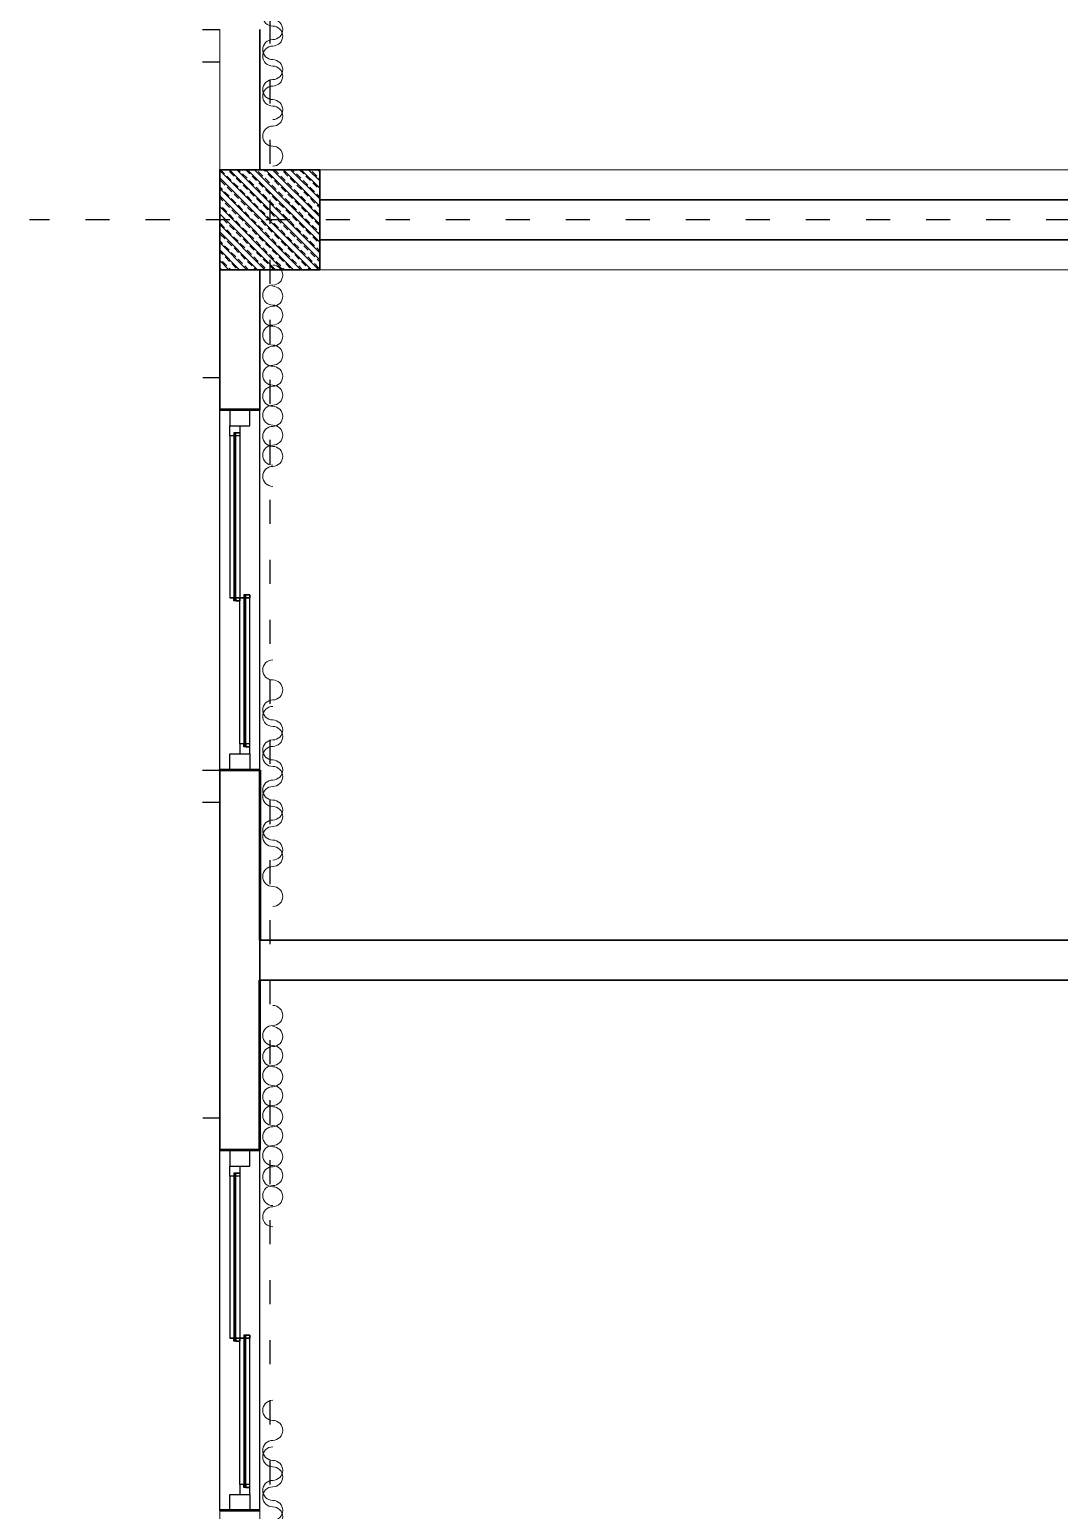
# Model space of a CAD drawing. Header units: millimetres. Extents: x 626118 to 667468, y 4481694 to 4492717.
# Drawn here: x 653691 to 654205, y 4483460 to 4484200 of the extents above; entities that cross this region are included whole.
import ezdxf

# ---------------------------------------------------------------- set-up
doc = ezdxf.new("R2010")
doc.units = ezdxf.units.MM
doc.linetypes.add('ACAD_ISO03W100', pattern=[30, 12, -18])
doc.linetypes.add('DUZ', pattern=[500, 500])
doc.layers.get('0').update_dxf_attribs({"color": 1, "linetype": 'DUZ'})
for name, color, linetype in [('AGAC', 116, 'Continuous'), ('KOLTAR_F', 145, 'Continuous'), ('PEN', 161, 'Continuous'), ('söve', 26, 'DUZ')]:
    doc.layers.add(name, color=color, linetype=linetype)
for name, color, linetype, lineweight in [('cam', 143, 'Continuous', 20), ('DUV', 220, 'Continuous', 50), ('DUVAR', 7, 'Continuous', 35), ('FE_PERDE', 205, 'Continuous', 15), ('gor25', 142, 'Continuous', 25), ('iç duvar', 7, 'Continuous', 50), ('KOLON_F', 3, 'Continuous', 35)]:
    doc.layers.add(name, color=color, linetype=linetype, lineweight=lineweight)
pattern_1 = [(135, (5158198.051, 3823496.311), (-4.4901280605, -4.4901280605), []), (135, (5158198.051, 3823500.8014), (-4.4901280605, -4.4901280605), [3.175, -1.5875])]
pattern_2 = [(135, (5158938.051, 3823496.311), (-4.4901280605, -4.4901280605), []), (135, (5158938.051, 3823500.8014), (-4.4901280605, -4.4901280605), [3.175, -1.5875])]

# ---------------------------------------------------------------- blocks, each defined once
blk = doc.blocks.new('GEN_BLOCK00601')
at = {"linetype": 'Continuous', "ltscale": 50}
for centre, start, end in [((50, 50), 0, 180), ((250, 50), 0, 180), ((450, 50), 0, 180), ((650, 50), 0, 180), ((850, 50), 0, 180), ((150, 50), 180, 0), ((350, 50), 180, 0), ((550, 50), 180, 0), ((750, 50), 180, 0), ((950, 50), 180, 0)]:
    blk.add_arc(centre, 50, start, end, dxfattribs=at)
for tag in ['Sfb', 'FLOOR']:
    blk.add_attdef(tag, (0, 0), '', height=1)

msp = doc.modelspace()

# ---------------------------------------------------------------- hatches: boundary and pattern name
at = {"layer": 'KOLTAR_F'}
h = msp.add_hatch(dxfattribs=at)
h.set_pattern_fill('ANSI33', color=256, angle=90, style=0)
h.set_pattern_definition(pattern_1)
h.paths.add_polyline_path([(653785.58, 4484079.79), (653785.58, 4484129.79), (653835.58, 4484129.79), (653835.58, 4484079.79)])
h = msp.add_hatch(dxfattribs=at)
h.set_pattern_fill('ANSI33', color=256, angle=90, style=0)
h.set_pattern_definition(pattern_1)
h.paths.add_polyline_path([(653785.58, 4484079.79), (653785.58, 4484129.79), (653835.58, 4484129.79), (653835.58, 4484079.79)])
h = msp.add_hatch(dxfattribs=at)
h.set_pattern_fill('ANSI33', color=256, angle=90, style=0)
h.set_pattern_definition(pattern_2)
h.paths.add_polyline_path([(653785.58, 4484079.79), (653785.58, 4484129.79), (653835.58, 4484129.79), (653835.58, 4484079.79)])
h = msp.add_hatch(dxfattribs=at)
h.set_pattern_fill('ANSI33', color=256, angle=90, style=0)
h.set_pattern_definition(pattern_2)
h.paths.add_polyline_path([(653785.58, 4484079.79), (653785.58, 4484129.79), (653835.58, 4484129.79), (653835.58, 4484079.79)])
h = msp.add_hatch(dxfattribs=at)
h.set_pattern_fill('ANSI33', color=256, angle=90, style=0)
h.set_pattern_definition(pattern_2)
h.paths.add_polyline_path([(653785.58, 4484079.79), (653785.58, 4484129.79), (653835.58, 4484129.79), (653835.58, 4484079.79)])
h = msp.add_hatch(dxfattribs=at)
h.set_pattern_fill('ANSI33', color=256, angle=90, style=0)
h.set_pattern_definition(pattern_2)
h.paths.add_polyline_path([(653785.58, 4484079.79), (653785.58, 4484129.79), (653835.58, 4484129.79), (653835.58, 4484079.79)])

# ---------------------------------------------------------------- linework, layer by layer
at = {"color": 232, "linetype": 'ACAD_ISO03W100'}
for p, q in [((653810.58, 4486004.79), (653810.58, 4482874.79)), ((657630.58, 4484104.79), (653690.58, 4484104.79))]:
    msp.add_line(p, q, dxfattribs=at)
at = {"layer": 'AGAC'}
for p, q in [((653785.58, 4483829.79), (653785.58, 4484009.79)), ((653785.58, 4483829.79), (653785.58, 4484009.79)), ((653785.58, 4483829.79), (653785.58, 4484009.79)), ((653805.58, 4483829.79), (653805.58, 4484009.79)), ((653805.58, 4483829.79), (653805.58, 4484009.79)), ((653805.58, 4483829.79), (653805.58, 4484009.79)), ((653785.58, 4483459.79), (653785.58, 4483639.79)), ((653785.58, 4483459.79), (653785.58, 4483639.79)), ((653785.58, 4483459.79), (653785.58, 4483639.79)), ((653805.58, 4483459.79), (653805.58, 4483639.79)), ((653805.58, 4483459.79), (653805.58, 4483639.79)), ((653805.58, 4483459.79), (653805.58, 4483639.79))]:
    msp.add_line(p, q, dxfattribs=at)
at = {"layer": 'cam'}
for p, q in [((653792.58, 4483998.29), (653792.58, 4483914.29)), ((653792.58, 4483998.29), (653792.58, 4483914.29)), ((653792.58, 4483998.29), (653792.58, 4483914.29)), ((653793.08, 4483998.29), (653793.08, 4483914.29)), ((653793.08, 4483998.29), (653793.08, 4483914.29)), ((653793.08, 4483998.29), (653793.08, 4483914.29)), ((653793.58, 4483998.29), (653793.58, 4483914.29)), ((653793.58, 4483998.29), (653793.58, 4483914.29)), ((653793.58, 4483998.29), (653793.58, 4483914.29)), ((653797.58, 4483841.29), (653797.58, 4483917.29)), ((653797.58, 4483841.29), (653797.58, 4483917.29)), ((653797.58, 4483841.29), (653797.58, 4483917.29)), ((653798.08, 4483841.29), (653798.08, 4483917.29)), ((653798.08, 4483841.29), (653798.08, 4483917.29)), ((653798.08, 4483841.29), (653798.08, 4483917.29)), ((653798.58, 4483841.29), (653798.58, 4483917.29)), ((653798.58, 4483841.29), (653798.58, 4483917.29)), ((653798.58, 4483841.29), (653798.58, 4483917.29)), ((653792.58, 4483628.29), (653792.58, 4483544.29)), ((653792.58, 4483628.29), (653792.58, 4483544.29)), ((653792.58, 4483628.29), (653792.58, 4483544.29)), ((653793.08, 4483628.29), (653793.08, 4483544.29)), ((653793.08, 4483628.29), (653793.08, 4483544.29)), ((653793.08, 4483628.29), (653793.08, 4483544.29)), ((653793.58, 4483628.29), (653793.58, 4483544.29)), ((653793.58, 4483628.29), (653793.58, 4483544.29)), ((653793.58, 4483628.29), (653793.58, 4483544.29)), ((653797.58, 4483471.29), (653797.58, 4483547.29)), ((653797.58, 4483471.29), (653797.58, 4483547.29)), ((653797.58, 4483471.29), (653797.58, 4483547.29)), ((653798.08, 4483471.29), (653798.08, 4483547.29)), ((653798.08, 4483471.29), (653798.08, 4483547.29)), ((653798.08, 4483471.29), (653798.08, 4483547.29)), ((653798.58, 4483471.29), (653798.58, 4483547.29)), ((653798.58, 4483471.29), (653798.58, 4483547.29)), ((653798.58, 4483471.29), (653798.58, 4483547.29))]:
    msp.add_line(p, q, dxfattribs=at)
at = {"layer": 'DUV'}
for p, q in [((653805.58, 4484009.79), (653785.58, 4484009.79)), ((653805.58, 4484009.79), (653785.58, 4484009.79)), ((653805.58, 4484009.79), (653785.58, 4484009.79)), ((653805.58, 4484009.79), (653785.58, 4484009.79)), ((653805.58, 4484009.79), (653785.58, 4484009.79)), ((653805.58, 4483829.79), (653785.58, 4483829.79)), ((653805.58, 4483829.79), (653785.58, 4483829.79)), ((653805.58, 4483829.79), (653785.58, 4483829.79)), ((653805.58, 4483829.79), (653785.58, 4483829.79)), ((653805.58, 4483829.79), (653785.58, 4483829.79)), ((653805.58, 4483829.79), (653805.58, 4483744.79)), ((653805.58, 4483639.79), (653805.58, 4483724.79)), ((653805.58, 4483639.79), (653785.58, 4483639.79)), ((653805.58, 4483639.79), (653785.58, 4483639.79)), ((653805.58, 4483639.79), (653785.58, 4483639.79)), ((653805.58, 4483639.79), (653785.58, 4483639.79)), ((653805.58, 4483639.79), (653785.58, 4483639.79)), ((653805.58, 4483639.79), (653785.58, 4483639.79)), ((653805.58, 4483639.79), (653785.58, 4483639.79)), ((653805.58, 4483459.79), (653785.58, 4483459.79)), ((653805.58, 4483459.79), (653785.58, 4483459.79)), ((653805.58, 4483459.79), (653785.58, 4483459.79)), ((653805.58, 4483459.79), (653785.58, 4483459.79)), ((653805.58, 4483459.79), (653785.58, 4483459.79)), ((653805.58, 4483459.79), (653785.58, 4483459.79)), ((653805.58, 4483459.79), (653785.58, 4483459.79))]:
    msp.add_line(p, q, dxfattribs=at)
at = {"layer": 'DUVAR'}
for p, q in [((653805.58, 4484199.79), (653805.58, 4484129.79)), ((653805.58, 4484199.79), (653805.58, 4484129.79)), ((653835.58, 4484114.79), (654305.58, 4484114.79)), ((653835.58, 4484094.79), (654305.58, 4484094.79)), ((653785.58, 4484009.79), (653785.58, 4484079.79)), ((653785.58, 4484009.79), (653785.58, 4484079.79)), ((653805.58, 4484009.79), (653805.58, 4484079.79)), ((653805.58, 4484009.79), (653805.58, 4484079.79)), ((653805.58, 4484009.79), (653785.58, 4484009.79)), ((653805.58, 4484009.79), (653785.58, 4484009.79)), ((653805.58, 4484009.79), (653785.58, 4484009.79)), ((653805.58, 4483829.79), (653785.58, 4483829.79)), ((653785.58, 4483639.79), (653785.58, 4483829.79)), ((653805.58, 4483829.79), (653785.58, 4483829.79)), ((653785.58, 4483639.79), (653785.58, 4483829.79)), ((653805.58, 4483829.79), (653785.58, 4483829.79)), ((653805.58, 4483639.79), (653805.58, 4483829.79)), ((653805.58, 4483639.79), (653805.58, 4483829.79)), ((653805.58, 4483744.79), (653805.58, 4483829.79)), ((653805.58, 4483744.79), (654305.58, 4483744.79)), ((653805.58, 4483724.79), (654305.58, 4483724.79)), ((653805.58, 4483724.79), (653805.58, 4483639.79)), ((653805.58, 4483639.79), (653785.58, 4483639.79)), ((653805.58, 4483639.79), (653785.58, 4483639.79)), ((653805.58, 4483639.79), (653785.58, 4483639.79)), ((653805.58, 4483459.79), (653785.58, 4483459.79)), ((653805.58, 4483459.79), (653785.58, 4483459.79)), ((653805.58, 4483459.79), (653785.58, 4483459.79))]:
    msp.add_line(p, q, dxfattribs=at)
at = {"layer": 'gor25'}
for p, q in [((653790.58, 4483996.79), (653790.58, 4483915.79)), ((653790.58, 4483996.79), (653790.58, 4483915.79)), ((653790.58, 4483996.79), (653790.58, 4483915.79)), ((653795.58, 4483996.79), (653795.58, 4483915.79)), ((653795.58, 4483996.79), (653795.58, 4483915.79)), ((653795.58, 4483996.79), (653795.58, 4483915.79)), ((653795.58, 4483842.79), (653795.58, 4483915.79)), ((653795.58, 4483842.79), (653795.58, 4483915.79)), ((653795.58, 4483842.79), (653795.58, 4483915.79)), ((653800.58, 4483842.79), (653800.58, 4483915.79)), ((653800.58, 4483842.79), (653800.58, 4483915.79)), ((653800.58, 4483842.79), (653800.58, 4483915.79)), ((653790.58, 4483626.79), (653790.58, 4483545.79)), ((653790.58, 4483626.79), (653790.58, 4483545.79)), ((653790.58, 4483626.79), (653790.58, 4483545.79)), ((653795.58, 4483626.79), (653795.58, 4483545.79)), ((653795.58, 4483626.79), (653795.58, 4483545.79)), ((653795.58, 4483626.79), (653795.58, 4483545.79)), ((653795.58, 4483472.79), (653795.58, 4483545.79)), ((653795.58, 4483472.79), (653795.58, 4483545.79)), ((653795.58, 4483472.79), (653795.58, 4483545.79)), ((653800.58, 4483472.79), (653800.58, 4483545.79)), ((653800.58, 4483472.79), (653800.58, 4483545.79)), ((653800.58, 4483472.79), (653800.58, 4483545.79))]:
    msp.add_line(p, q, dxfattribs=at)
at = {"layer": 'iç duvar', "color": 7, "lineweight": 18}
for p, q in [((653785.58, 4484199.79), (653785.58, 4484129.79)), ((653785.58, 4484199.79), (653785.58, 4484129.79)), ((653785.58, 4484199.79), (653785.58, 4484129.79)), ((653805.58, 4484199.79), (653805.58, 4484129.79)), ((653785.58, 4484009.79), (653785.58, 4484079.79)), ((653805.58, 4484009.79), (653805.58, 4484079.79)), ((653785.58, 4483639.79), (653785.58, 4483829.79)), ((653785.58, 4483269.79), (653785.58, 4483459.79)), ((653805.58, 4483269.79), (653805.58, 4483459.79))]:
    msp.add_line(p, q, dxfattribs=at)
at = {"layer": 'iç duvar', "color": 252, "linetype": 'Continuous', "lineweight": 5, "true_color": 0x939598}
for p, q in [((653835.58, 4484129.79), (654305.58, 4484129.79)), ((654305.58, 4484079.79), (653835.58, 4484079.79))]:
    msp.add_line(p, q, dxfattribs=at)
at = {"layer": 'KOLON_F'}
msp.add_lwpolyline([(653785.58, 4484079.79), (653785.58, 4484129.79), (653835.58, 4484129.79), (653835.58, 4484079.79)], close=True, dxfattribs=at)
msp.add_lwpolyline([(653785.58, 4484079.79), (653785.58, 4484129.79), (653835.58, 4484129.79), (653835.58, 4484079.79)], close=True, dxfattribs=at)
msp.add_lwpolyline([(653785.58, 4484079.79), (653785.58, 4484129.79), (653835.58, 4484129.79), (653835.58, 4484079.79)], close=True, dxfattribs=at)
msp.add_lwpolyline([(653785.58, 4484079.79), (653785.58, 4484129.79), (653835.58, 4484129.79), (653835.58, 4484079.79)], close=True, dxfattribs=at)
msp.add_lwpolyline([(653785.58, 4484079.79), (653785.58, 4484129.79), (653835.58, 4484129.79), (653835.58, 4484079.79)], close=True, dxfattribs=at)
msp.add_lwpolyline([(653785.58, 4484079.79), (653785.58, 4484129.79), (653835.58, 4484129.79), (653835.58, 4484079.79)], close=True, dxfattribs=at)
at = {"layer": 'PEN'}
for points in [[(653790.58, 4484001.79), (653790.58, 4484001.79), (653800.58, 4484001.79), (653800.58, 4484009.79), (653800.58, 4484009.79), (653790.58, 4484009.79), (653790.58, 4484009.79), (653790.58, 4484009.79), (653790.58, 4484001.79)], [(653790.58, 4484001.79), (653790.58, 4484001.79), (653800.58, 4484001.79), (653800.58, 4484009.79), (653800.58, 4484009.79), (653790.58, 4484009.79), (653790.58, 4484009.79), (653790.58, 4484009.79), (653790.58, 4484001.79)], [(653790.58, 4484001.79), (653790.58, 4484001.79), (653800.58, 4484001.79), (653800.58, 4484009.79), (653800.58, 4484009.79), (653790.58, 4484009.79), (653790.58, 4484009.79), (653790.58, 4484009.79), (653790.58, 4484001.79)], [(653790.58, 4484001.79), (653790.58, 4484001.79), (653795.58, 4484001.79), (653795.58, 4483998.29), (653793.58, 4483998.29), (653792.58, 4483998.29), (653792.58, 4483996.79), (653790.58, 4483996.79), (653790.58, 4484001.79)], [(653790.58, 4484001.79), (653790.58, 4484001.79), (653795.58, 4484001.79), (653795.58, 4483998.29), (653793.58, 4483998.29), (653792.58, 4483998.29), (653792.58, 4483996.79), (653790.58, 4483996.79), (653790.58, 4484001.79)], [(653790.58, 4484001.79), (653790.58, 4484001.79), (653795.58, 4484001.79), (653795.58, 4483998.29), (653793.58, 4483998.29), (653792.58, 4483998.29), (653792.58, 4483996.79), (653790.58, 4483996.79), (653790.58, 4484001.79)], [(653795.58, 4483998.29), (653795.58, 4483996.79), (653793.58, 4483996.79), (653793.58, 4483998.29)], [(653795.58, 4483998.29), (653795.58, 4483996.79), (653793.58, 4483996.79), (653793.58, 4483998.29)], [(653795.58, 4483998.29), (653795.58, 4483996.79), (653793.58, 4483996.79), (653793.58, 4483998.29)], [(653790.58, 4483915.79), (653790.58, 4483915.79), (653795.58, 4483915.79), (653795.58, 4483914.29), (653793.58, 4483914.29), (653792.58, 4483914.29), (653792.58, 4483915.79), (653790.58, 4483915.79), (653790.58, 4483915.79)], [(653790.58, 4483915.79), (653790.58, 4483915.79), (653795.58, 4483915.79), (653795.58, 4483914.29), (653793.58, 4483914.29), (653792.58, 4483914.29), (653792.58, 4483915.79), (653790.58, 4483915.79), (653790.58, 4483915.79)], [(653790.58, 4483915.79), (653790.58, 4483915.79), (653795.58, 4483915.79), (653795.58, 4483914.29), (653793.58, 4483914.29), (653792.58, 4483914.29), (653792.58, 4483915.79), (653790.58, 4483915.79), (653790.58, 4483915.79)], [(653795.58, 4483914.29), (653795.58, 4483915.79), (653793.58, 4483915.79), (653793.58, 4483914.29)], [(653795.58, 4483914.29), (653795.58, 4483915.79), (653793.58, 4483915.79), (653793.58, 4483914.29)], [(653795.58, 4483914.29), (653795.58, 4483915.79), (653793.58, 4483915.79), (653793.58, 4483914.29)], [(653795.58, 4483915.79), (653795.58, 4483915.79), (653800.58, 4483915.79), (653800.58, 4483917.29), (653798.58, 4483917.29), (653797.58, 4483917.29), (653797.58, 4483915.79), (653795.58, 4483915.79), (653795.58, 4483915.79)], [(653795.58, 4483915.79), (653795.58, 4483915.79), (653800.58, 4483915.79), (653800.58, 4483917.29), (653798.58, 4483917.29), (653797.58, 4483917.29), (653797.58, 4483915.79), (653795.58, 4483915.79), (653795.58, 4483915.79)], [(653795.58, 4483915.79), (653795.58, 4483915.79), (653800.58, 4483915.79), (653800.58, 4483917.29), (653798.58, 4483917.29), (653797.58, 4483917.29), (653797.58, 4483915.79), (653795.58, 4483915.79), (653795.58, 4483915.79)], [(653800.58, 4483917.29), (653800.58, 4483915.79), (653798.58, 4483915.79), (653798.58, 4483917.29)], [(653800.58, 4483917.29), (653800.58, 4483915.79), (653798.58, 4483915.79), (653798.58, 4483917.29)], [(653800.58, 4483917.29), (653800.58, 4483915.79), (653798.58, 4483915.79), (653798.58, 4483917.29)], [(653790.58, 4483837.79), (653790.58, 4483837.79), (653800.58, 4483837.79), (653800.58, 4483829.79), (653800.58, 4483829.79), (653790.58, 4483829.79), (653790.58, 4483829.79), (653790.58, 4483829.79), (653790.58, 4483837.79)], [(653790.58, 4483837.79), (653790.58, 4483837.79), (653800.58, 4483837.79), (653800.58, 4483829.79), (653800.58, 4483829.79), (653790.58, 4483829.79), (653790.58, 4483829.79), (653790.58, 4483829.79), (653790.58, 4483837.79)], [(653790.58, 4483837.79), (653790.58, 4483837.79), (653800.58, 4483837.79), (653800.58, 4483829.79), (653800.58, 4483829.79), (653790.58, 4483829.79), (653790.58, 4483829.79), (653790.58, 4483829.79), (653790.58, 4483837.79)], [(653795.58, 4483837.79), (653795.58, 4483837.79), (653800.58, 4483837.79), (653800.58, 4483841.29), (653798.58, 4483841.29), (653797.58, 4483841.29), (653797.58, 4483842.79), (653795.58, 4483842.79), (653795.58, 4483837.79)], [(653795.58, 4483837.79), (653795.58, 4483837.79), (653800.58, 4483837.79), (653800.58, 4483841.29), (653798.58, 4483841.29), (653797.58, 4483841.29), (653797.58, 4483842.79), (653795.58, 4483842.79), (653795.58, 4483837.79)], [(653795.58, 4483837.79), (653795.58, 4483837.79), (653800.58, 4483837.79), (653800.58, 4483841.29), (653798.58, 4483841.29), (653797.58, 4483841.29), (653797.58, 4483842.79), (653795.58, 4483842.79), (653795.58, 4483837.79)], [(653800.58, 4483841.29), (653800.58, 4483842.79), (653798.58, 4483842.79), (653798.58, 4483841.29)], [(653800.58, 4483841.29), (653800.58, 4483842.79), (653798.58, 4483842.79), (653798.58, 4483841.29)], [(653800.58, 4483841.29), (653800.58, 4483842.79), (653798.58, 4483842.79), (653798.58, 4483841.29)], [(653790.58, 4483631.79), (653790.58, 4483631.79), (653800.58, 4483631.79), (653800.58, 4483639.79), (653800.58, 4483639.79), (653790.58, 4483639.79), (653790.58, 4483639.79), (653790.58, 4483639.79), (653790.58, 4483631.79)], [(653790.58, 4483631.79), (653790.58, 4483631.79), (653800.58, 4483631.79), (653800.58, 4483639.79), (653800.58, 4483639.79), (653790.58, 4483639.79), (653790.58, 4483639.79), (653790.58, 4483639.79), (653790.58, 4483631.79)], [(653790.58, 4483631.79), (653790.58, 4483631.79), (653800.58, 4483631.79), (653800.58, 4483639.79), (653800.58, 4483639.79), (653790.58, 4483639.79), (653790.58, 4483639.79), (653790.58, 4483639.79), (653790.58, 4483631.79)], [(653790.58, 4483631.79), (653790.58, 4483631.79), (653795.58, 4483631.79), (653795.58, 4483628.29), (653793.58, 4483628.29), (653792.58, 4483628.29), (653792.58, 4483626.79), (653790.58, 4483626.79), (653790.58, 4483631.79)], [(653790.58, 4483631.79), (653790.58, 4483631.79), (653795.58, 4483631.79), (653795.58, 4483628.29), (653793.58, 4483628.29), (653792.58, 4483628.29), (653792.58, 4483626.79), (653790.58, 4483626.79), (653790.58, 4483631.79)], [(653790.58, 4483631.79), (653790.58, 4483631.79), (653795.58, 4483631.79), (653795.58, 4483628.29), (653793.58, 4483628.29), (653792.58, 4483628.29), (653792.58, 4483626.79), (653790.58, 4483626.79), (653790.58, 4483631.79)], [(653795.58, 4483628.29), (653795.58, 4483626.79), (653793.58, 4483626.79), (653793.58, 4483628.29)], [(653795.58, 4483628.29), (653795.58, 4483626.79), (653793.58, 4483626.79), (653793.58, 4483628.29)], [(653795.58, 4483628.29), (653795.58, 4483626.79), (653793.58, 4483626.79), (653793.58, 4483628.29)], [(653790.58, 4483545.79), (653790.58, 4483545.79), (653795.58, 4483545.79), (653795.58, 4483544.29), (653793.58, 4483544.29), (653792.58, 4483544.29), (653792.58, 4483545.79), (653790.58, 4483545.79), (653790.58, 4483545.79)], [(653790.58, 4483545.79), (653790.58, 4483545.79), (653795.58, 4483545.79), (653795.58, 4483544.29), (653793.58, 4483544.29), (653792.58, 4483544.29), (653792.58, 4483545.79), (653790.58, 4483545.79), (653790.58, 4483545.79)], [(653790.58, 4483545.79), (653790.58, 4483545.79), (653795.58, 4483545.79), (653795.58, 4483544.29), (653793.58, 4483544.29), (653792.58, 4483544.29), (653792.58, 4483545.79), (653790.58, 4483545.79), (653790.58, 4483545.79)], [(653795.58, 4483544.29), (653795.58, 4483545.79), (653793.58, 4483545.79), (653793.58, 4483544.29)], [(653795.58, 4483544.29), (653795.58, 4483545.79), (653793.58, 4483545.79), (653793.58, 4483544.29)], [(653795.58, 4483544.29), (653795.58, 4483545.79), (653793.58, 4483545.79), (653793.58, 4483544.29)], [(653795.58, 4483545.79), (653795.58, 4483545.79), (653800.58, 4483545.79), (653800.58, 4483547.29), (653798.58, 4483547.29), (653797.58, 4483547.29), (653797.58, 4483545.79), (653795.58, 4483545.79), (653795.58, 4483545.79)], [(653795.58, 4483545.79), (653795.58, 4483545.79), (653800.58, 4483545.79), (653800.58, 4483547.29), (653798.58, 4483547.29), (653797.58, 4483547.29), (653797.58, 4483545.79), (653795.58, 4483545.79), (653795.58, 4483545.79)], [(653795.58, 4483545.79), (653795.58, 4483545.79), (653800.58, 4483545.79), (653800.58, 4483547.29), (653798.58, 4483547.29), (653797.58, 4483547.29), (653797.58, 4483545.79), (653795.58, 4483545.79), (653795.58, 4483545.79)], [(653800.58, 4483547.29), (653800.58, 4483545.79), (653798.58, 4483545.79), (653798.58, 4483547.29)], [(653800.58, 4483547.29), (653800.58, 4483545.79), (653798.58, 4483545.79), (653798.58, 4483547.29)], [(653800.58, 4483547.29), (653800.58, 4483545.79), (653798.58, 4483545.79), (653798.58, 4483547.29)], [(653790.58, 4483467.79), (653790.58, 4483467.79), (653800.58, 4483467.79), (653800.58, 4483459.79), (653800.58, 4483459.79), (653790.58, 4483459.79), (653790.58, 4483459.79), (653790.58, 4483459.79), (653790.58, 4483467.79)], [(653790.58, 4483467.79), (653790.58, 4483467.79), (653800.58, 4483467.79), (653800.58, 4483459.79), (653800.58, 4483459.79), (653790.58, 4483459.79), (653790.58, 4483459.79), (653790.58, 4483459.79), (653790.58, 4483467.79)], [(653790.58, 4483467.79), (653790.58, 4483467.79), (653800.58, 4483467.79), (653800.58, 4483459.79), (653800.58, 4483459.79), (653790.58, 4483459.79), (653790.58, 4483459.79), (653790.58, 4483459.79), (653790.58, 4483467.79)], [(653795.58, 4483467.79), (653795.58, 4483467.79), (653800.58, 4483467.79), (653800.58, 4483471.29), (653798.58, 4483471.29), (653797.58, 4483471.29), (653797.58, 4483472.79), (653795.58, 4483472.79), (653795.58, 4483467.79)], [(653795.58, 4483467.79), (653795.58, 4483467.79), (653800.58, 4483467.79), (653800.58, 4483471.29), (653798.58, 4483471.29), (653797.58, 4483471.29), (653797.58, 4483472.79), (653795.58, 4483472.79), (653795.58, 4483467.79)], [(653795.58, 4483467.79), (653795.58, 4483467.79), (653800.58, 4483467.79), (653800.58, 4483471.29), (653798.58, 4483471.29), (653797.58, 4483471.29), (653797.58, 4483472.79), (653795.58, 4483472.79), (653795.58, 4483467.79)], [(653800.58, 4483471.29), (653800.58, 4483472.79), (653798.58, 4483472.79), (653798.58, 4483471.29)], [(653800.58, 4483471.29), (653800.58, 4483472.79), (653798.58, 4483472.79), (653798.58, 4483471.29)], [(653800.58, 4483471.29), (653800.58, 4483472.79), (653798.58, 4483472.79), (653798.58, 4483471.29)]]:
    msp.add_lwpolyline(points, close=True, dxfattribs=at)
at = {"layer": 'söve'}
for p, q in [((653777, 4484199.79), (653785.58, 4484199.79)), ((653777, 4484183.66), (653785.58, 4484183.66)), ((653777, 4484183.66), (653785.58, 4484183.66)), ((653777.21, 4484025.92), (653785.58, 4484025.92)), ((653777.21, 4484025.92), (653785.58, 4484025.92)), ((653777, 4483829.79), (653785.58, 4483829.79)), ((653777, 4483829.79), (653785.58, 4483829.79)), ((653777, 4483813.66), (653785.58, 4483813.66)), ((653777, 4483813.66), (653785.58, 4483813.66)), ((653777.21, 4483655.92), (653785.58, 4483655.92))]:
    msp.add_line(p, q, dxfattribs=at)

# ---------------------------------------------------------------- block references
at = {"layer": 'FE_PERDE', "yscale": 0.10000020265579, "zscale": 0.10000020265579, "rotation": 270}
for p, xscale in [((653807.08, 4484154.79), -0.10000020265579), ((653807.08, 4484071.53), 0.10000020265579), ((653807.08, 4483784.79), -0.10000020265579), ((653807.08, 4483701.53), 0.10000020265579), ((653807.08, 4483414.79), -0.10000020265579)]:
    msp.add_blockref('GEN_BLOCK00601', p, dxfattribs=dict(at, xscale=xscale))
at = {"layer": 'FE_PERDE', "extrusion": (0, 0, -1), "yscale": 0.10000020265579, "zscale": -0.10000020265579}
for p, xscale, rotation in [((-653807.08, 4484131.56), 0.10000020265579, 90), ((-653807.08, 4484131.56), 0.10000020265579, 90.00000000000001), ((-653807.08, 4484082.12), -0.10000020265579, 90), ((-653807.08, 4484082.12), -0.10000020265579, 90), ((-653807.08, 4483761.56), 0.10000020265579, 90.00000000000001), ((-653807.08, 4483712.12), -0.10000020265579, 90), ((-653807.08, 4483391.56), 0.10000020265579, 90), ((-653807.08, 4483391.56), 0.10000020265579, 90.00000000000001)]:
    msp.add_blockref('GEN_BLOCK00601', p, dxfattribs=dict(at, xscale=xscale, rotation=rotation))

doc.saveas('drawing.dxf')
